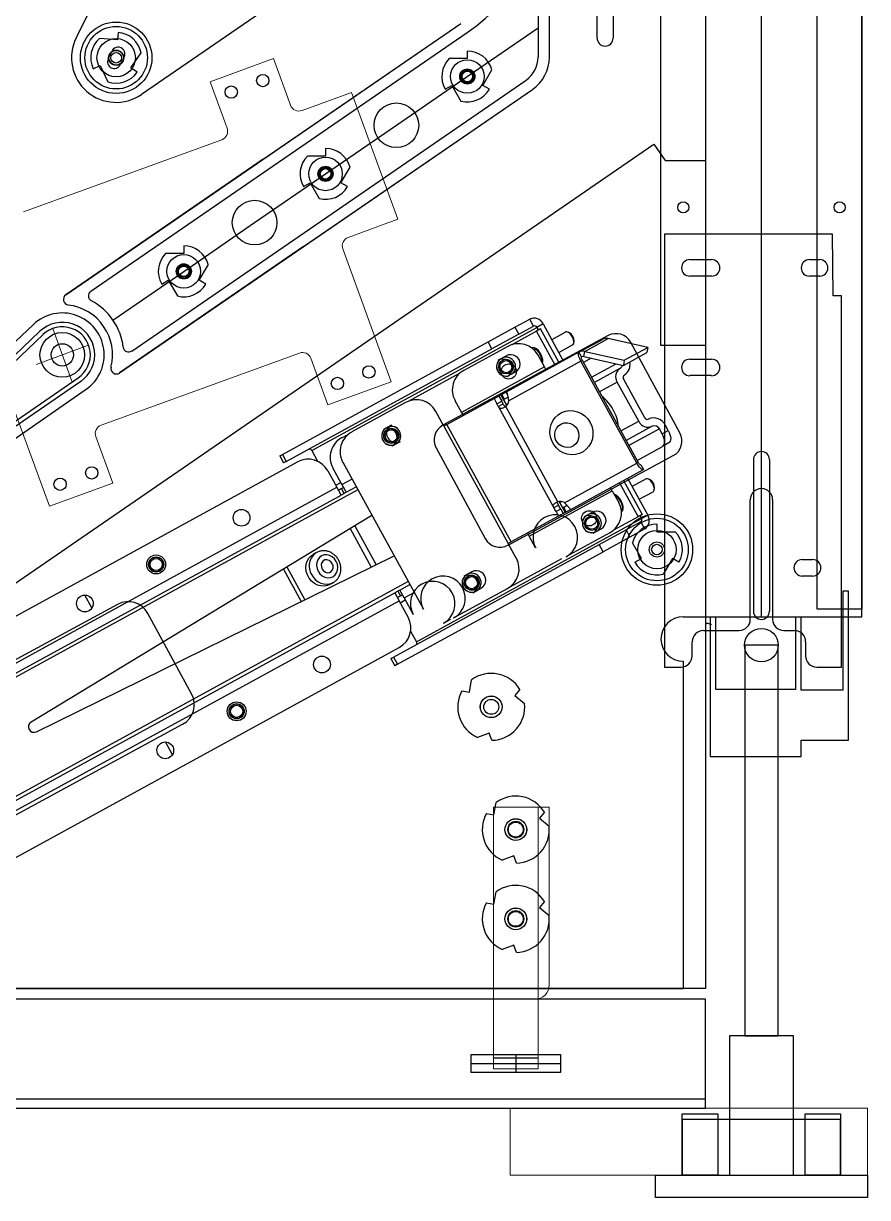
# Model space of a CAD drawing. Extents: x 0 to 23.1, y -2.3 to 46.
# Drawn here: x 13.61 to 23.06, y -2.34 to 10.81 of the extents above; entities that cross this region are included whole.
import ezdxf

# ---------------------------------------------------------------- set-up
doc = ezdxf.new("R2010")
doc.units = 0
doc.header["$LTSCALE"] = 5.77014
doc.header["$MEASUREMENT"] = 0
for name, color, linetype in [('1_250BIT_500DEP', 5, 'Continuous'), ('3_250BIT_500TAB', 5, 'Continuous'), ('6_125BIT_500DEP', 5, 'Continuous'), ('7A_1000BALL_150DEP', 5, 'Continuous'), ('8_250BIT_500OUTLINE', 5, 'Continuous'), ('Z0_BOT_COMP', 5, 'Continuous'), ('Z0_PLASTICS', 5, 'Continuous'), ('Z0_RUBBER', 5, 'Continuous'), ('Z0_TOP_COMP', 5, 'Continuous')]:
    doc.layers.add(name, color=color, linetype=linetype)

msp = doc.modelspace()

# ---------------------------------------------------------------- linework, layer by layer
at = {"layer": '1_250BIT_500DEP', "color": 5, "linetype": 'Continuous', "lineweight": 25}
for centre in [(17.788, 9.67), (16.201, 8.579), (14.048, 7.098)]:
    msp.add_circle(centre, 0.25, dxfattribs=at)
at = {"layer": '3_250BIT_500TAB', "color": 5, "linetype": 'Continuous', "lineweight": 25}
for p, q in [((20.159, 7.313), (18.308, 6.309)), ((20.963, 6.223), (20.413, 7.238)), ((18.233, 6.055), (18.783, 5.04)), ((19.038, 4.965), (20.888, 5.969)), ((14.667, 4.302), (12.382, 3.063)), ((15.496, 3.299), (15.006, 4.202)), ((13.111, 1.72), (15.395, 2.96))]:
    msp.add_line(p, q, dxfattribs=at)
for centre, radius, start, end in [((20.248, 7.148), 0.188, 28.4849, 118.4849), ((18.398, 6.144), 0.188, 118.4849, -151.5151), ((20.798, 6.134), 0.188, -61.5151, 28.4849), ((18.948, 5.13), 0.188, -151.5151, -61.5151), ((14.786, 4.083), 0.25, 28.4849, 118.4849), ((15.276, 3.18), 0.25, -61.5151, 28.4849)]:
    msp.add_arc(centre, radius, start, end, dxfattribs=at)
at = {"layer": '6_125BIT_500DEP', "color": 5, "linetype": 'Continuous', "lineweight": 25}
for p, q in [((20.035, 10.647), (20.035, 12.347)), ((20.215, 12.347), (20.215, 10.647)), ((21.785, 5.925), (21.785, 4.225)), ((21.965, 5.925), (21.965, 4.225))]:
    msp.add_line(p, q, dxfattribs=at)
for centre, radius in [((14.651, 10.426), 0.0825), ((18.582, 10.216), 0.0825), ((16.995, 9.125), 0.0825), ((21, 8.75), 0.0625), ((22.75, 8.75), 0.0625), ((15.408, 8.033), 0.0825), ((19.046, 6.911), 0.085), ((17.731, 6.191), 0.085), ((19.947, 5.267), 0.085), ((15.099, 4.75), 0.085), ((18.631, 4.546), 0.085), ((16, 3.105), 0.085), ((18.85, 3.155), 0.122), ((19.125, 1.78), 0.122), ((19.125, 0.78), 0.122)]:
    msp.add_circle(centre, radius, dxfattribs=at)
for centre, start, end in [((20.125, 10.647), 180, 0), ((21.875, 5.925), 0, 180), ((21.875, 4.225), 180, 0)]:
    msp.add_arc(centre, 0.09, start, end, dxfattribs=at)
at = {"layer": '7A_1000BALL_150DEP', "color": 5, "linetype": 'Continuous', "lineweight": 25}
msp.add_line((21.875, 4.165), (21.875, 14.165), dxfattribs=at)
at = {"layer": '8_250BIT_500OUTLINE', "color": 5, "linetype": 'Continuous', "lineweight": 25}
for p, q in [((23, 4.165), (23, 46)), ((21, 4.165), (23, 4.165)), ((21, 3.665), (21, 0)), ((1.5, 0), (21, 0))]:
    msp.add_line(p, q, dxfattribs=at)
msp.add_arc((21, 3.915), 0.25, 90, -90, dxfattribs=at)
at = {"layer": 'Z0_BOT_COMP', "color": 4, "linetype": 'Continuous', "lineweight": 25}
for p, q in [((14.673, 10.71), (14.667, 10.625)), ((14.667, 10.625), (14.464, 10.641)), ((14.816, 10.313), (14.931, 10.48)), ((18.582, 10.416), (18.379, 10.416)), ((18.582, 10.501), (18.582, 10.416)), ((14.394, 10.303), (14.471, 10.339)), ((14.471, 10.339), (14.559, 10.156)), ((14.887, 10.265), (14.816, 10.313)), ((18.755, 10.116), (18.856, 10.291)), ((18.335, 10.073), (18.409, 10.116)), ((18.409, 10.116), (18.51, 9.94)), ((18.829, 10.073), (18.755, 10.116)), ((16.995, 9.41), (16.995, 9.325)), ((16.995, 9.325), (16.792, 9.325)), ((17.168, 9.025), (17.27, 9.2)), ((16.748, 8.982), (16.822, 9.025)), ((16.822, 9.025), (16.923, 8.849)), ((17.242, 8.982), (17.168, 9.025)), ((20.79, 8.45), (20.79, 3.6)), ((22.67, 8.45), (20.79, 8.45)), ((22.677, 7.76), (22.67, 8.45)), ((15.408, 8.318), (15.408, 8.233)), ((15.408, 8.233), (15.205, 8.233)), ((21.073, 8.165), (21.317, 8.165)), ((22.413, 8.165), (22.527, 8.165)), ((15.581, 7.933), (15.683, 8.109)), ((20.98, 8.072), (20.98, 8.072)), ((21.41, 8.072), (21.41, 8.072)), ((22.32, 8.072), (22.32, 8.072)), ((22.62, 8.072), (22.62, 8.072)), ((15.161, 7.891), (15.235, 7.933)), ((15.235, 7.933), (15.336, 7.758)), ((15.655, 7.891), (15.581, 7.933)), ((21.317, 7.98), (21.073, 7.98)), ((22.527, 7.98), (22.413, 7.98)), ((22.77, 7.76), (22.677, 7.76)), ((22.77, 3.6), (22.77, 7.76)), ((19.114, 7.408), (19.282, 7.499)), ((19.325, 7.42), (19.282, 7.499)), ((16.84, 6.025), (19.362, 7.406)), ((18.815, 7.244), (19.114, 7.408)), ((19.114, 7.408), (19.158, 7.329)), ((19.158, 7.329), (19.325, 7.42)), ((19.402, 7.388), (19.356, 7.363)), ((19.43, 7.444), (19.362, 7.406)), ((19.362, 7.406), (19.379, 7.376)), ((19.611, 7.007), (19.402, 7.388)), ((19.43, 7.444), (19.656, 7.032)), ((16.513, 5.983), (18.815, 7.244)), ((18.858, 7.165), (18.815, 7.244)), ((19.158, 7.329), (18.858, 7.165)), ((19.356, 7.363), (19.081, 7.212)), ((19.565, 6.982), (19.356, 7.363)), ((19.682, 7.353), (19.527, 7.268)), ((19.683, 7.354), (19.682, 7.353)), ((19.698, 7.356), (19.683, 7.354)), ((19.714, 7.349), (19.698, 7.356)), ((19.727, 7.343), (19.71, 7.351)), ((19.732, 7.336), (19.714, 7.349)), ((19.748, 7.316), (19.732, 7.336)), ((19.762, 7.293), (19.748, 7.316)), ((19.771, 7.268), (19.762, 7.293)), ((19.775, 7.245), (19.771, 7.268)), ((19.773, 7.226), (19.775, 7.245)), ((19.775, 7.234), (19.777, 7.252)), ((19.832, 7.128), (20.094, 7.271)), ((19.897, 7.137), (20.159, 7.28)), ((20.602, 7.182), (20.159, 7.28)), ((16.556, 5.904), (18.858, 7.165)), ((19.035, 7.193), (18.544, 6.924)), ((19.832, 7.128), (19.017, 6.681)), ((19.317, 7.181), (19.302, 7.176)), ((19.316, 7.181), (19.302, 7.176)), ((19.317, 7.181), (19.304, 7.177)), ((19.335, 7.177), (19.316, 7.181)), ((19.335, 7.178), (19.317, 7.181)), ((19.335, 7.177), (19.317, 7.181)), ((19.355, 7.167), (19.335, 7.178)), ((19.355, 7.166), (19.335, 7.177)), ((19.355, 7.166), (19.335, 7.177)), ((19.375, 7.149), (19.355, 7.167)), ((19.375, 7.149), (19.355, 7.166)), ((19.375, 7.148), (19.355, 7.166)), ((19.394, 7.125), (19.375, 7.149)), ((19.394, 7.125), (19.375, 7.149)), ((19.393, 7.125), (19.375, 7.148)), ((19.409, 7.098), (19.393, 7.125)), ((19.409, 7.098), (19.394, 7.125)), ((19.409, 7.098), (19.394, 7.125)), ((19.605, 7.124), (19.761, 7.209)), ((19.761, 7.209), (19.766, 7.213)), ((19.766, 7.213), (19.773, 7.226)), ((19.826, 7.116), (19.828, 7.124)), ((19.826, 7.106), (19.826, 7.116)), ((19.828, 7.092), (19.826, 7.106)), ((19.828, 7.124), (19.832, 7.128)), ((19.861, 7.075), (19.832, 7.128)), ((19.887, 7.079), (19.897, 7.137)), ((19.897, 7.137), (20.34, 7.038)), ((20.33, 6.98), (20.591, 7.123)), ((20.34, 7.038), (20.602, 7.182)), ((20.602, 7.182), (20.591, 7.123)), ((18.929, 7.038), (19.019, 7.087)), ((19.855, 7.026), (19.046, 6.583)), ((19.446, 6.962), (19.374, 7.094)), ((19.421, 7.07), (19.409, 7.098)), ((19.42, 7.07), (19.409, 7.098)), ((19.42, 7.07), (19.409, 7.098)), ((19.427, 7.043), (19.42, 7.07)), ((19.426, 7.042), (19.42, 7.07)), ((19.427, 7.042), (19.421, 7.07)), ((19.423, 7.003), (19.427, 7.018)), ((19.424, 7.003), (19.427, 7.018)), ((19.424, 7.003), (19.427, 7.018)), ((19.427, 7.018), (19.426, 7.042)), ((19.427, 7.018), (19.427, 7.043)), ((19.427, 7.018), (19.427, 7.042)), ((19.832, 7.077), (19.828, 7.092)), ((19.838, 7.061), (19.832, 7.077)), ((19.846, 7.044), (19.838, 7.061)), ((19.855, 7.026), (19.846, 7.044)), ((19.87, 7.035), (19.855, 7.026)), ((20.479, 5.886), (19.855, 7.026)), ((19.859, 7.071), (19.86, 7.074)), ((19.859, 7.066), (19.859, 7.071)), ((19.86, 7.061), (19.859, 7.066)), ((19.86, 7.074), (19.861, 7.075)), ((19.861, 7.055), (19.86, 7.061)), ((19.864, 7.049), (19.861, 7.055)), ((19.867, 7.042), (19.864, 7.049)), ((19.87, 7.035), (19.867, 7.042)), ((20.495, 5.895), (19.87, 7.035)), ((19.969, 7.06), (19.882, 7.013)), ((19.887, 7.079), (20.33, 6.98)), ((19.972, 6.848), (20.247, 6.999)), ((20.34, 7.038), (20.33, 6.98)), ((21.073, 7.05), (21.317, 7.05)), ((17.923, 6.579), (18.502, 6.896)), ((19.446, 6.962), (18.516, 6.453)), ((19.119, 6.903), (19.029, 6.854)), ((19.465, 6.927), (19.446, 6.962)), ((20.004, 6.79), (20.295, 6.95)), ((20.295, 6.95), (20.295, 6.95)), ((20.338, 6.871), (20.338, 6.871)), ((20.98, 6.957), (20.98, 6.957)), ((21.317, 6.865), (21.073, 6.865)), ((21.41, 6.957), (21.41, 6.957)), ((20.261, 6.793), (20.062, 6.684)), ((20.501, 6.354), (20.261, 6.793)), ((20.57, 6.392), (20.329, 6.83)), ((18.352, 6.317), (18.883, 6.608)), ((18.444, 6.585), (18.516, 6.453)), ((18.883, 6.608), (18.935, 6.637)), ((18.883, 6.608), (18.914, 6.55)), ((18.914, 6.55), (18.967, 6.578)), ((18.958, 6.649), (18.935, 6.637)), ((18.935, 6.637), (18.967, 6.578)), ((18.958, 6.649), (18.959, 6.65)), ((18.958, 6.649), (19.024, 6.529)), ((18.962, 6.652), (18.959, 6.65)), ((19.024, 6.529), (18.959, 6.65)), ((18.968, 6.655), (18.962, 6.652)), ((18.991, 6.599), (18.962, 6.652)), ((19.017, 6.681), (18.968, 6.655)), ((18.997, 6.602), (18.968, 6.655)), ((18.991, 6.599), (18.987, 6.597)), ((18.997, 6.602), (18.991, 6.599)), ((19.038, 6.625), (18.997, 6.602)), ((19.029, 6.658), (19.017, 6.681)), ((17.891, 6.564), (17.288, 6.234)), ((18.321, 6.3), (18.231, 6.465)), ((18.516, 6.453), (18.536, 6.418)), ((18.929, 6.521), (18.982, 6.55)), ((18.929, 6.522), (19.551, 5.386)), ((19.595, 5.452), (19.012, 6.518)), ((19.019, 6.54), (19.038, 6.551)), ((19.599, 6.427), (19.638, 6.451)), ((19.638, 6.451), (19.681, 6.467)), ((19.681, 6.467), (19.726, 6.474)), ((19.726, 6.474), (19.772, 6.472)), ((19.772, 6.472), (19.817, 6.461)), ((19.817, 6.461), (19.859, 6.442)), ((20.167, 6.492), (20.183, 6.465)), ((20.183, 6.465), (20.198, 6.437)), ((18.352, 6.317), (18.321, 6.3)), ((19.072, 5.002), (18.352, 6.317)), ((19.509, 6.272), (19.52, 6.317)), ((19.52, 6.317), (19.539, 6.359)), ((19.539, 6.359), (19.566, 6.396)), ((19.566, 6.396), (19.599, 6.427)), ((19.608, 6.307), (19.636, 6.325)), ((19.636, 6.325), (19.668, 6.336)), ((19.668, 6.336), (19.702, 6.337)), ((19.702, 6.337), (19.736, 6.33)), ((19.736, 6.33), (19.767, 6.314)), ((19.767, 6.314), (19.794, 6.292)), ((19.859, 6.442), (19.898, 6.415)), ((19.898, 6.415), (19.931, 6.381)), ((19.931, 6.381), (19.958, 6.342)), ((19.958, 6.342), (19.976, 6.298)), ((20.302, 6.245), (20.501, 6.354)), ((20.608, 6.377), (20.609, 6.377)), ((17.177, 6.17), (17.259, 6.215)), ((17.733, 6.312), (17.643, 6.263)), ((18.321, 6.3), (19.041, 4.985)), ((19.506, 6.225), (19.509, 6.272)), ((19.513, 6.178), (19.506, 6.225)), ((19.561, 6.219), (19.569, 6.252)), ((19.562, 6.184), (19.561, 6.219)), ((19.571, 6.15), (19.562, 6.184)), ((19.569, 6.252), (19.585, 6.282)), ((19.585, 6.282), (19.608, 6.307)), ((19.794, 6.292), (19.814, 6.263)), ((19.814, 6.263), (19.827, 6.23)), ((19.827, 6.23), (19.832, 6.196)), ((19.832, 6.196), (19.828, 6.161)), ((19.976, 6.298), (19.987, 6.252)), ((19.989, 6.205), (19.982, 6.158)), ((19.987, 6.252), (19.989, 6.205)), ((20.652, 6.298), (20.361, 6.139)), ((20.734, 6.268), (20.392, 6.081)), ((20.652, 6.298), (20.652, 6.298)), ((20.764, 6.213), (20.734, 6.268)), ((20.764, 6.213), (20.832, 6.25)), ((20.774, 6.191), (20.764, 6.213)), ((20.783, 6.169), (20.774, 6.191)), ((20.832, 6.25), (20.802, 6.305)), ((20.832, 6.25), (20.843, 6.228)), ((20.843, 6.228), (20.851, 6.206)), ((20.851, 6.206), (20.856, 6.184)), ((20.856, 6.184), (20.859, 6.164)), ((17.744, 6.078), (17.834, 6.128)), ((19.528, 6.133), (19.513, 6.178)), ((19.55, 6.092), (19.528, 6.133)), ((19.58, 6.055), (19.55, 6.092)), ((19.588, 6.119), (19.571, 6.15)), ((19.616, 6.024), (19.58, 6.055)), ((19.611, 6.093), (19.588, 6.119)), ((19.64, 6.074), (19.611, 6.093)), ((19.673, 6.062), (19.64, 6.074)), ((19.707, 6.059), (19.673, 6.062)), ((19.74, 6.065), (19.707, 6.059)), ((19.771, 6.079), (19.74, 6.065)), ((19.797, 6.101), (19.771, 6.079)), ((19.816, 6.129), (19.797, 6.101)), ((19.828, 6.161), (19.816, 6.129)), ((19.944, 6.075), (19.914, 6.041)), ((19.967, 6.115), (19.944, 6.075)), ((19.982, 6.158), (19.967, 6.115)), ((20.483, 5.916), (20.769, 6.073)), ((20.837, 6.111), (20.769, 6.073)), ((20.769, 6.073), (20.779, 6.081)), ((20.779, 6.081), (20.785, 6.093)), ((20.788, 6.147), (20.783, 6.169)), ((20.785, 6.093), (20.789, 6.108)), ((20.79, 6.127), (20.788, 6.147)), ((20.789, 6.108), (20.79, 6.127)), ((20.847, 6.119), (20.837, 6.111)), ((20.854, 6.131), (20.847, 6.119)), ((20.858, 6.146), (20.854, 6.131)), ((20.859, 6.164), (20.858, 6.146)), ((16.483, 5.967), (16.513, 5.983)), ((16.483, 5.967), (16.526, 5.888)), ((16.513, 5.983), (16.556, 5.904)), ((16.84, 6.025), (16.905, 5.907)), ((19.657, 6.001), (19.616, 6.024)), ((19.701, 5.986), (19.657, 6.001)), ((19.747, 5.979), (19.701, 5.986)), ((19.793, 5.982), (19.747, 5.979)), ((19.837, 5.993), (19.793, 5.982)), ((19.878, 6.013), (19.837, 5.993)), ((19.914, 6.041), (19.878, 6.013)), ((12.186, 3.437), (16.682, 5.899)), ((16.556, 5.904), (16.526, 5.888)), ((17.021, 5.799), (17.122, 5.615)), ((17.179, 5.646), (17.078, 5.831)), ((17.189, 5.894), (18.09, 4.25)), ((19.669, 5.442), (20.479, 5.886)), ((19.732, 5.363), (20.553, 5.812)), ((20.495, 5.895), (20.479, 5.886)), ((20.489, 5.869), (20.479, 5.886)), ((20.5, 5.854), (20.489, 5.869)), ((20.499, 5.888), (20.495, 5.895)), ((20.503, 5.882), (20.499, 5.888)), ((20.51, 5.84), (20.5, 5.854)), ((20.507, 5.876), (20.503, 5.882)), ((20.511, 5.871), (20.507, 5.876)), ((20.521, 5.828), (20.51, 5.84)), ((20.515, 5.868), (20.511, 5.871)), ((20.519, 5.866), (20.515, 5.868)), ((20.522, 5.865), (20.519, 5.866)), ((20.531, 5.819), (20.521, 5.828)), ((20.524, 5.865), (20.522, 5.865)), ((20.524, 5.865), (20.553, 5.812)), ((20.539, 5.814), (20.531, 5.819)), ((20.547, 5.811), (20.539, 5.814)), ((20.553, 5.812), (20.547, 5.811)), ((17.11, 5.637), (17.167, 5.668)), ((17.179, 5.646), (17.291, 5.707)), ((20.286, 5.666), (20.495, 5.285)), ((20.331, 5.691), (20.54, 5.31)), ((20.377, 5.716), (20.602, 5.304)), ((20.583, 5.709), (20.427, 5.623)), ((20.584, 5.709), (20.583, 5.709)), ((20.598, 5.711), (20.584, 5.709)), ((20.615, 5.705), (20.598, 5.711)), ((20.628, 5.699), (20.611, 5.707)), ((20.632, 5.691), (20.615, 5.705)), ((20.649, 5.672), (20.632, 5.691)), ((20.663, 5.648), (20.649, 5.672)), ((12.188, 2.913), (17.122, 5.615)), ((12.236, 2.826), (17.17, 5.527)), ((17.358, 5.586), (12.251, 2.789)), ((17.17, 5.527), (17.122, 5.615)), ((17.175, 5.599), (17.141, 5.58)), ((17.204, 5.546), (17.17, 5.527)), ((17.175, 5.599), (17.198, 5.611)), ((17.204, 5.546), (17.175, 5.599)), ((17.179, 5.646), (17.227, 5.559)), ((17.227, 5.559), (17.204, 5.546)), ((17.227, 5.559), (17.339, 5.62)), ((19.275, 5.067), (20.205, 5.576)), ((20.205, 5.576), (20.186, 5.611)), ((20.205, 5.576), (20.277, 5.445)), ((20.235, 5.533), (20.227, 5.535)), ((20.235, 5.533), (20.228, 5.535)), ((20.235, 5.533), (20.228, 5.535)), ((20.255, 5.522), (20.235, 5.533)), ((20.255, 5.522), (20.235, 5.533)), ((20.255, 5.522), (20.235, 5.533)), ((20.506, 5.48), (20.662, 5.565)), ((20.662, 5.565), (20.666, 5.568)), ((20.672, 5.624), (20.663, 5.648)), ((20.666, 5.568), (20.674, 5.582)), ((20.676, 5.601), (20.672, 5.624)), ((20.674, 5.582), (20.676, 5.601)), ((20.675, 5.589), (20.678, 5.608)), ((21.875, 5.6), (21.875, 5.6)), ((19.603, 5.415), (19.551, 5.386)), ((19.612, 5.456), (19.679, 5.334)), ((19.679, 5.334), (19.612, 5.456)), ((19.619, 5.444), (19.64, 5.455)), ((19.654, 5.389), (19.661, 5.393)), ((19.661, 5.393), (19.699, 5.413)), ((19.69, 5.34), (19.661, 5.393)), ((20.276, 5.504), (20.255, 5.522)), ((20.276, 5.504), (20.255, 5.522)), ((20.275, 5.504), (20.255, 5.522)), ((20.294, 5.481), (20.275, 5.504)), ((20.294, 5.481), (20.276, 5.504)), ((20.294, 5.481), (20.276, 5.504)), ((20.31, 5.454), (20.294, 5.481)), ((20.31, 5.454), (20.294, 5.481)), ((20.31, 5.454), (20.294, 5.481)), ((20.297, 5.459), (20.309, 5.433)), ((20.309, 5.433), (20.316, 5.407)), ((20.321, 5.425), (20.31, 5.454)), ((20.321, 5.425), (20.31, 5.454)), ((20.321, 5.425), (20.31, 5.454)), ((20.316, 5.407), (20.317, 5.384)), ((20.327, 5.398), (20.321, 5.425)), ((20.327, 5.398), (20.321, 5.425)), ((20.327, 5.398), (20.321, 5.425)), ((20.328, 5.374), (20.327, 5.398)), ((20.328, 5.374), (20.327, 5.398)), ((20.327, 5.374), (20.327, 5.398)), ((21.75, 4.135), (21.75, 5.475)), ((22, 5.475), (22, 4.135)), ((17.515, 5.299), (13.699, 2.985)), ((18.012, 3.885), (20.534, 5.266)), ((19.603, 5.292), (19.072, 5.002)), ((19.628, 5.371), (19.576, 5.342)), ((19.576, 5.342), (19.603, 5.292)), ((19.656, 5.321), (19.603, 5.292)), ((19.628, 5.371), (19.656, 5.321)), ((19.654, 5.389), (19.65, 5.387)), ((19.683, 5.336), (19.654, 5.389)), ((19.656, 5.321), (19.679, 5.334)), ((19.683, 5.336), (19.679, 5.334)), ((19.679, 5.334), (19.679, 5.334)), ((19.683, 5.336), (19.69, 5.34)), ((19.69, 5.34), (19.732, 5.363)), ((19.979, 5.333), (19.889, 5.284)), ((20.495, 5.285), (20.219, 5.134)), ((20.312, 5.366), (20.305, 5.358)), ((20.307, 5.339), (20.312, 5.342)), ((20.307, 5.34), (20.312, 5.342)), ((20.309, 5.341), (20.312, 5.342)), ((20.317, 5.384), (20.312, 5.366)), ((20.312, 5.342), (20.322, 5.355)), ((20.312, 5.342), (20.322, 5.354)), ((20.312, 5.342), (20.322, 5.354)), ((20.322, 5.354), (20.328, 5.374)), ((20.322, 5.355), (20.328, 5.374)), ((20.322, 5.354), (20.327, 5.374)), ((20.54, 5.31), (20.495, 5.285)), ((20.517, 5.297), (20.534, 5.266)), ((20.534, 5.266), (20.602, 5.304)), ((17.271, 5.151), (17.507, 4.719)), ((17.324, 5.183), (17.563, 4.747)), ((19.99, 5.1), (20.08, 5.149)), ((20.059, 4.972), (20.359, 5.136)), ((20.526, 5.227), (20.359, 5.136)), ((20.359, 5.136), (20.402, 5.057)), ((20.569, 5.149), (20.402, 5.057)), ((20.569, 5.149), (20.526, 5.227)), ((20.705, 5.202), (20.705, 5.117)), ((19.041, 4.985), (19.072, 5.002)), ((19.256, 5.102), (19.275, 5.067)), ((19.347, 4.936), (19.275, 5.067)), ((20.178, 5.105), (19.687, 4.836)), ((20.402, 5.057), (20.102, 4.893)), ((20.705, 5.117), (20.908, 5.117)), ((16.895, 4.884), (16.856, 4.863)), ((17.757, 3.711), (20.059, 4.972)), ((17.8, 3.632), (20.102, 4.893)), ((19.131, 4.82), (19.041, 4.985)), ((20.102, 4.893), (20.059, 4.972)), ((20.532, 4.817), (20.43, 4.993)), ((13.759, 2.876), (17.764, 4.845)), ((16.775, 4.712), (16.779, 4.752)), ((16.779, 4.752), (16.79, 4.788)), ((16.79, 4.788), (16.808, 4.821)), ((16.808, 4.821), (16.833, 4.847)), ((16.833, 4.847), (16.856, 4.862)), ((16.898, 4.773), (16.895, 4.74)), ((16.895, 4.74), (16.9, 4.706)), ((16.909, 4.803), (16.898, 4.773)), ((16.927, 4.828), (16.909, 4.803)), ((16.95, 4.846), (16.927, 4.828)), ((16.954, 4.771), (16.947, 4.748)), ((16.947, 4.748), (16.948, 4.723)), ((16.979, 4.856), (16.95, 4.846)), ((16.969, 4.789), (16.954, 4.771)), ((16.988, 4.8), (16.969, 4.789)), ((17.009, 4.858), (16.979, 4.856)), ((17.011, 4.802), (16.988, 4.8)), ((17.04, 4.851), (17.009, 4.858)), ((17.035, 4.796), (17.011, 4.802)), ((17.055, 4.781), (17.035, 4.796)), ((17.069, 4.835), (17.04, 4.851)), ((17.071, 4.761), (17.055, 4.781)), ((17.095, 4.813), (17.069, 4.835)), ((17.08, 4.736), (17.071, 4.761)), ((17.081, 4.711), (17.08, 4.736)), ((17.115, 4.785), (17.095, 4.813)), ((17.128, 4.753), (17.115, 4.785)), ((17.133, 4.719), (17.128, 4.753)), ((19.062, 4.5), (19.641, 4.817)), ((20.458, 4.775), (20.532, 4.817)), ((20.878, 4.817), (20.776, 4.642)), ((20.952, 4.775), (20.878, 4.817)), ((22.332, 4.805), (22.448, 4.805)), ((16.524, 4.698), (16.724, 4.334)), ((16.563, 4.722), (16.765, 4.354)), ((16.78, 4.672), (16.775, 4.712)), ((16.793, 4.632), (16.78, 4.672)), ((16.813, 4.596), (16.793, 4.632)), ((16.9, 4.706), (16.913, 4.675)), ((16.913, 4.675), (16.933, 4.646)), ((16.933, 4.646), (16.959, 4.624)), ((16.948, 4.723), (16.957, 4.698)), ((16.957, 4.698), (16.973, 4.678)), ((16.959, 4.624), (16.988, 4.608)), ((16.973, 4.678), (16.994, 4.663)), ((16.988, 4.608), (17.019, 4.601)), ((16.994, 4.663), (17.017, 4.657)), ((17.017, 4.657), (17.04, 4.659)), ((17.019, 4.601), (17.049, 4.603)), ((17.04, 4.659), (17.059, 4.67)), ((17.049, 4.603), (17.078, 4.613)), ((17.059, 4.67), (17.074, 4.688)), ((17.074, 4.688), (17.081, 4.711)), ((17.078, 4.613), (17.102, 4.632)), ((17.102, 4.632), (17.119, 4.657)), ((17.119, 4.657), (17.13, 4.686)), ((17.13, 4.686), (17.133, 4.719)), ((18.633, 4.667), (18.544, 4.618)), ((22.24, 4.713), (22.24, 4.713)), ((22.448, 4.62), (22.332, 4.62)), ((22.54, 4.713), (22.54, 4.713)), ((17.921, 4.558), (12.814, 1.762)), ((16.839, 4.564), (16.813, 4.596)), ((16.871, 4.538), (16.839, 4.564)), ((16.906, 4.519), (16.871, 4.538)), ((16.943, 4.509), (16.906, 4.519)), ((16.98, 4.507), (16.943, 4.509)), ((17.016, 4.514), (16.98, 4.507)), ((17.041, 4.525), (17.016, 4.514)), ((17.041, 4.525), (17.08, 4.546)), ((17.827, 4.462), (17.94, 4.524)), ((18.429, 4.151), (19.032, 4.481)), ((18.644, 4.434), (18.734, 4.483)), ((12.837, 1.729), (17.77, 4.431)), ((12.884, 1.642), (17.818, 4.344)), ((14.38, 4.263), (14.301, 4.406)), ((17.804, 4.45), (17.77, 4.431)), ((17.77, 4.431), (17.818, 4.344)), ((17.833, 4.397), (17.799, 4.378)), ((17.827, 4.462), (17.804, 4.45)), ((17.804, 4.45), (17.833, 4.397)), ((17.919, 4.159), (17.818, 4.344)), ((17.875, 4.375), (17.827, 4.462)), ((17.83, 4.321), (17.887, 4.353)), ((17.833, 4.397), (17.856, 4.41)), ((17.875, 4.375), (17.987, 4.437)), ((17.875, 4.375), (17.976, 4.19)), ((22.85, 4.45), (22.787, 4.45)), ((22.787, 4.45), (22.787, 3.342)), ((22.85, 2.783), (22.85, 4.45)), ((18.315, 4.091), (18.397, 4.136)), ((21.261, 4.088), (21.257, 4.085)), ((21.269, 4.089), (21.261, 4.088)), ((21.279, 4.088), (21.269, 4.089)), ((21.291, 4.084), (21.279, 4.088)), ((21.304, 4.077), (21.291, 4.084)), ((21.363, 4.16), (21.3, 4.16)), ((21.3, 4.16), (21.3, 2.6)), ((21.314, 4.078), (21.306, 4.076)), ((21.315, 4.071), (21.314, 4.078)), ((21.363, 3.35), (21.363, 4.16)), ((22.32, 4.16), (22.257, 4.16)), ((22.257, 4.16), (22.257, 3.35)), ((22.32, 3.342), (22.32, 4.16)), ((17.947, 4.004), (18.012, 3.885)), ((21.225, 4.01), (21.625, 4.01)), ((22.125, 4.01), (22.245, 4.01)), ((13.325, 1.358), (17.82, 3.82)), ((21.1, 3.725), (21.1, 3.885)), ((22.37, 3.885), (22.37, 3.725)), ((17.727, 3.695), (17.757, 3.711)), ((17.727, 3.695), (17.77, 3.616)), ((17.757, 3.711), (17.8, 3.632)), ((17.8, 3.632), (17.77, 3.616)), ((20.79, 3.6), (20.975, 3.6)), ((22.495, 3.6), (22.77, 3.6)), ((18.605, 3.321), (18.629, 3.458)), ((18.522, 3.336), (18.605, 3.321)), ((19.171, 3.349), (19.116, 3.284)), ((22.257, 3.35), (21.363, 3.35)), ((22.787, 3.342), (22.32, 3.342)), ((19.116, 3.284), (19.223, 3.194)), ((15.281, 2.618), (15.202, 2.762)), ((18.828, 2.86), (18.698, 2.812)), ((18.857, 2.78), (18.828, 2.86)), ((22.32, 2.6), (22.32, 2.783)), ((22.32, 2.783), (22.85, 2.783)), ((21.3, 2.6), (22.32, 2.6)), ((18.88, 1.946), (18.904, 2.083)), ((19.446, 1.974), (19.391, 1.909)), ((18.797, 1.961), (18.88, 1.946)), ((19.391, 1.909), (19.498, 1.819)), ((19.103, 1.485), (18.973, 1.437)), ((19.132, 1.405), (19.103, 1.485)), ((18.88, 0.946), (18.904, 1.083)), ((18.797, 0.961), (18.88, 0.946)), ((19.446, 0.974), (19.391, 0.909)), ((19.391, 0.909), (19.498, 0.819)), ((19.103, 0.485), (18.973, 0.437)), ((19.132, 0.405), (19.103, 0.485))]:
    msp.add_line(p, q, dxfattribs=at)
at = {"layer": 'Z0_BOT_COMP', "color": 4, "linetype": 'Continuous', "lineweight": 5}
for p, q in [((15.703, 10.158), (16.413, 10.416)), ((16.603, 9.894), (16.413, 10.416)), ((15.703, 10.158), (15.893, 9.636)), ((16.732, 9.835), (17.287, 10.036)), ((17.287, 10.036), (17.804, 8.616)), ((13.614, 8.7), (15.833, 9.508)), ((17.804, 8.616), (17.249, 8.414)), ((17.731, 6.795), (17.189, 8.286)), ((14.155, 6.805), (13.941, 7.392)), ((13.754, 6.991), (14.342, 7.205)), ((14.483, 6.311), (16.703, 7.118)), ((16.831, 7.059), (17.021, 6.537)), ((13.357, 6.902), (13.903, 5.402)), ((17.731, 6.795), (17.021, 6.537)), ((14.613, 5.66), (14.423, 6.182)), ((13.903, 5.402), (14.613, 5.66))]:
    msp.add_line(p, q, dxfattribs=at)
at = {"layer": 'Z0_BOT_COMP', "color": 4, "linetype": 'Continuous', "lineweight": 25}
for centre, radius in [((14.651, 10.426), 0.085), ((14.651, 10.426), 0.059), ((18.582, 10.216), 0.085), ((18.582, 10.216), 0.059), ((16.293, 10.17), 0.069), ((15.94, 10.042), 0.069), ((16.995, 9.125), 0.085), ((16.995, 9.125), 0.059), ((15.408, 8.033), 0.085), ((15.408, 8.033), 0.059), ((14.048, 7.098), 0.25), ((17.481, 6.906), 0.069), ((19.016, 6.966), 0.082), ((19.016, 6.966), 0.068), ((17.128, 6.778), 0.069), ((17.731, 6.191), 0.082), ((17.731, 6.191), 0.068), ((14.377, 5.776), 0.069), ((14.024, 5.648), 0.069), ((16.055, 5.273), 0.0938), ((19.977, 5.212), 0.082), ((19.977, 5.212), 0.068), ((20.705, 4.917), 0.085), ((20.705, 4.917), 0.059), ((15.099, 4.75), 0.106), ((15.099, 4.75), 0.106), ((15.099, 4.75), 0.082), ((15.099, 4.75), 0.068), ((18.631, 4.546), 0.082), ((18.631, 4.546), 0.068), ((14.301, 4.313), 0.0938), ((16.955, 3.629), 0.0938), ((16, 3.105), 0.106), ((16, 3.105), 0.106), ((16, 3.105), 0.082), ((16, 3.105), 0.068), ((18.85, 3.155), 0.121), ((18.85, 3.155), 0.0835), ((15.201, 2.668), 0.0938), ((19.125, 1.78), 0.121), ((19.125, 1.78), 0.0835), ((19.125, 0.78), 0.121), ((19.125, 0.78), 0.0835)]:
    msp.add_circle(centre, radius, dxfattribs=at)
for centre, radius, start, end in [((14.651, 10.426), 0.285, 11.0248, 85.5928), ((14.651, 10.426), 0.285, 131.0248, -154.4072), ((18.582, 10.216), 0.285, 135.4321, -150), ((18.582, 10.216), 0.285, 15.4321, 90), ((14.651, 10.426), 0.285, -108.9752, -34.4072), ((18.582, 10.216), 0.285, -104.5679, -30), ((16.995, 9.125), 0.285, 15.4321, 90), ((16.995, 9.125), 0.285, 135.4321, -150), ((16.995, 9.125), 0.285, -104.5679, -30), ((15.408, 8.033), 0.285, 15.4321, 90), ((15.408, 8.033), 0.285, 135.4321, -150), ((21.073, 8.072), 0.0925, 90, 180), ((21.317, 8.072), 0.0925, 0, 90), ((22.413, 8.072), 0.0925, 90, 180), ((22.527, 8.072), 0.0925, 0, 90), ((21.073, 8.072), 0.0925, 180, -90), ((21.317, 8.072), 0.0925, -90, 0), ((22.413, 8.072), 0.0925, 180, -90), ((22.527, 8.072), 0.0925, -90, 0), ((15.408, 8.033), 0.285, -104.5679, -30), ((19.328, 7.396), 0.113, 24.8937, 114.3052), ((19.336, 7.394), 0.0282, 24.8957, 114.3038), ((19.679, 7.258), 0.0984, -3.0306, 60.4427), ((20.138, 7.189), 0.0932, 77.2054, 118.5345), ((19.155, 6.974), 0.25, 28.7062, 118.7059), ((19.311, 7.073), 0.0914, 19.3696, 86.1854), ((19.296, 7.038), 0.12, -8.8125, 32.7932), ((19.876, 7.046), 0.0932, 77.2042, 118.535), ((19.016, 6.966), 0.106, 126.5826, -69.1704), ((19.016, 6.966), 0.107, 128.334, -70.9219), ((18.979, 6.946), 0.105, -61.2939, 118.7061), ((19.016, 6.966), 0.106, -4.4525, 110.8306), ((19.016, 6.966), 0.106, -51.6666, 109.0788), ((19.069, 6.995), 0.105, -61.2939, 118.7061), ((19.879, 7.042), 0.0373, 77.2001, 118.5392), ((20.269, 6.996), 0.0532, -60.5107, -14.9906), ((20.267, 6.988), 0.137, -58.7761, 13.1076), ((21.073, 6.957), 0.0925, 90, 180), ((21.317, 6.957), 0.0925, 0, 90), ((18.664, 6.705), 0.25, 118.7058, -151.2937), ((19.016, 6.966), 0.106, -53.4185, -4.4504), ((20.357, 6.854), 0.114, 123.1078, -147.4827), ((20.354, 6.846), 0.0294, 123.1067, -147.4808), ((21.073, 6.957), 0.0925, 180, -90), ((21.317, 6.957), 0.0925, -90, 0), ((18.011, 6.345), 0.25, 28.7062, 118.7059), ((17.731, 5.913), 1.404, 27.0077, 28.309), ((18.962, 6.585), 0.084, -53.4288, -1.3397), ((19.759, 6.233), 0.52, 28.6773, 50.6052), ((17.678, 5.884), 1.404, 27.0077, 28.309), ((19.76, 6.233), 0.52, 6.807, 28.7349), ((20.605, 6.402), 0.114, -155.1052, -65.6957), ((20.596, 6.404), 0.0294, -155.1071, -65.6946), ((20.669, 6.244), 0.147, 24.894, 114.305), ((17.408, 6.014), 0.25, 118.7058, -151.2937), ((17.731, 6.191), 0.107, 128.334, -70.9219), ((17.731, 6.191), 0.106, 126.5815, 175.5496), ((17.731, 6.191), 0.106, 175.5484, -69.1703), ((17.693, 6.171), 0.105, -61.2939, 118.7061), ((17.783, 6.22), 0.105, 118.7061, -61.2939), ((17.731, 6.191), 0.106, -53.4181, 110.8302), ((17.731, 6.191), 0.106, -51.6666, 109.0788), ((20.677, 6.242), 0.0621, 24.8936, 114.3057), ((17.297, 5.951), 0.25, 118.7058, -151.2937), ((16.802, 5.679), 0.25, 28.7062, 118.7059), ((16.815, 6.014), 0.0282, 24.8921, 114.3052), ((20.579, 5.613), 0.0984, -3.0306, 60.4427), ((21.875, 5.475), 0.125, 90, 180), ((21.875, 5.475), 0.125, 0, 90), ((19.622, 5.372), 0.0846, 56.2615, 108.5075), ((18.379, 4.689), 1.423, 28.6308, 30.6549), ((20.058, 5.325), 0.25, -61.2938, 28.7059), ((20.188, 5.409), 0.12, 24.6189, 66.2247), ((19.567, 5.056), 0.25, -61.2939, -151.294), ((18.324, 4.659), 1.426, 28.6343, 30.6538), ((19.977, 5.212), 0.107, 128.334, -70.9219), ((19.977, 5.212), 0.106, 126.5815, 175.5496), ((19.94, 5.192), 0.105, -61.2939, 118.7061), ((19.977, 5.212), 0.106, -53.4181, 110.8302), ((19.977, 5.212), 0.106, -51.6666, 109.0788), ((20.03, 5.241), 0.105, -61.2939, 118.7061), ((20.51, 5.251), 0.0282, -56.8884, 32.5132), ((20.507, 5.243), 0.113, -56.8922, 32.5176), ((19.977, 5.212), 0.106, 175.5484, -69.1703), ((20.705, 4.917), 0.285, 90, 164.5679), ((20.705, 4.917), 0.285, -30, 44.5679), ((16.992, 4.733), 0.18, 122.5343, -147.0313), ((18.912, 4.7), 0.25, -61.2938, 28.7059), ((20.705, 4.917), 0.285, -150, -75.4321), ((22.332, 4.713), 0.0925, 90, 180), ((22.448, 4.713), 0.0925, 0, 90), ((17.005, 4.71), 0.18, -155.531, -65.5931), ((18.309, 4.37), 0.25, -61.2939, -151.294), ((18.631, 4.546), 0.107, 128.334, -70.9219), ((18.631, 4.546), 0.106, 126.5815, 175.5496), ((18.594, 4.526), 0.105, -61.2939, 118.7061), ((18.631, 4.546), 0.106, -53.4181, 110.8302), ((18.631, 4.546), 0.106, -51.6666, 109.0788), ((18.684, 4.575), 0.105, -61.2939, 118.7061), ((22.332, 4.713), 0.0925, 180, -90), ((22.448, 4.713), 0.0925, -90, 0), ((18.195, 4.311), 0.25, -61.2939, -151.294), ((18.631, 4.546), 0.106, 175.5484, -69.1703), ((17.7, 4.039), 0.25, -61.2938, 28.7059), ((21.625, 4.135), 0.125, -90, 0), ((22.125, 4.135), 0.125, 180, -90), ((21.225, 3.885), 0.125, 90, 180), ((22.245, 3.885), 0.125, 0, 90), ((17.989, 3.87), 0.0282, -56.8898, 32.5169), ((20.975, 3.725), 0.125, -90, 0), ((22.495, 3.725), 0.125, 180, -90), ((18.85, 3.155), 0.375, 31.1354, 126.023), ((18.85, 3.155), 0.375, 151.1354, -113.977), ((18.85, 3.155), 0.375, -88.8646, 6.023), ((13.731, 2.932), 0.0625, 121.4852, -64.073), ((19.125, 1.78), 0.375, 31.1354, 126.023), ((19.125, 1.78), 0.375, 151.1354, -113.977), ((19.125, 1.78), 0.375, -88.8646, 6.023), ((19.125, 0.78), 0.375, 31.1354, 126.023), ((19.125, 0.78), 0.375, 151.1354, -113.977), ((19.125, 0.78), 0.375, -88.8646, 6.023)]:
    msp.add_arc(centre, radius, start, end, dxfattribs=at)
at = {"layer": 'Z0_BOT_COMP', "color": 4, "linetype": 'Continuous', "lineweight": 5}
for points in [[(16.603, 9.894), (16.612, 9.869), (16.631, 9.849), (16.655, 9.838)], [(16.655, 9.838), (16.679, 9.827), (16.707, 9.825), (16.732, 9.835)], [(15.89, 9.559), (15.901, 9.583), (15.902, 9.611), (15.893, 9.636)], [(15.833, 9.508), (15.858, 9.517), (15.879, 9.535), (15.89, 9.559)], [(17.192, 8.362), (17.181, 8.338), (17.18, 8.311), (17.189, 8.286)], [(17.249, 8.414), (17.224, 8.405), (17.203, 8.387), (17.192, 8.362)], [(16.779, 7.115), (16.755, 7.126), (16.728, 7.128), (16.703, 7.118)], [(16.831, 7.059), (16.822, 7.084), (16.804, 7.104), (16.779, 7.115)], [(14.427, 6.259), (14.415, 6.235), (14.414, 6.207), (14.423, 6.182)], [(14.483, 6.311), (14.458, 6.301), (14.438, 6.283), (14.427, 6.259)]]:
    msp.add_open_spline(points, degree=3, dxfattribs=at)
at = {"layer": 'Z0_BOT_COMP', "color": 4, "linetype": 'Continuous', "lineweight": 25}
for points, knots in [([(19.017, 6.681), (19.018, 6.681), (19.019, 6.681), (19.023, 6.676), (19.027, 6.667), (19.03, 6.657), (19.033, 6.643), (19.036, 6.627), (19.04, 6.606), (19.044, 6.591), (19.046, 6.583)], [0, 0, 0, 0, 0.148994, 0.281429, 0.398041, 0.499918, 0.59916, 0.715052, 0.848475, 1, 1, 1, 1]), ([(19.012, 6.518), (19.006, 6.514), (18.995, 6.508), (18.977, 6.5), (18.959, 6.495), (18.941, 6.502), (18.933, 6.514), (18.929, 6.521)], [0, 0, 0, 0, 0.151889, 0.285791, 0.50097, 0.719492, 1, 1, 1, 1]), ([(19.011, 6.52), (19.011, 6.52), (19.008, 6.52), (19.004, 6.521), (18.999, 6.525), (18.991, 6.534), (18.986, 6.543), (18.982, 6.55)], [0, 0, 0, 0, 0.064265, 0.182494, 0.321973, 0.502958, 1, 1, 1, 1]), ([(19.551, 5.386), (19.548, 5.393), (19.542, 5.405), (19.547, 5.423), (19.561, 5.434), (19.578, 5.444), (19.589, 5.449), (19.595, 5.452)], [0, 0, 0, 0, 0.282736, 0.498991, 0.716433, 0.849778, 1, 1, 1, 1]), ([(19.603, 5.415), (19.6, 5.421), (19.595, 5.43), (19.593, 5.441), (19.593, 5.446), (19.594, 5.449), (19.595, 5.451), (19.595, 5.451)], [0, 0, 0, 0, 0.518904, 0.707406, 0.852179, 0.980964, 1, 1, 1, 1]), ([(19.669, 5.442), (19.675, 5.436), (19.685, 5.425), (19.7, 5.41), (19.712, 5.398), (19.721, 5.389), (19.728, 5.38), (19.732, 5.372), (19.734, 5.366), (19.733, 5.364), (19.732, 5.363)], [0, 0, 0, 0, 0.151212, 0.284538, 0.40055, 0.500131, 0.601478, 0.717891, 0.850483, 1, 1, 1, 1]), ([(17.079, 4.546), (17.089, 4.552), (17.109, 4.564), (17.132, 4.59), (17.151, 4.62), (17.163, 4.655), (17.168, 4.691), (17.166, 4.729), (17.157, 4.767), (17.141, 4.802), (17.118, 4.835), (17.09, 4.862), (17.058, 4.884), (17.023, 4.898), (16.986, 4.905), (16.949, 4.903), (16.918, 4.896), (16.902, 4.887), (16.896, 4.883)], [0, 0, 0, 0, 0.060458, 0.122957, 0.185468, 0.248373, 0.311897, 0.376093, 0.440885, 0.506152, 0.571783, 0.637665, 0.703659, 0.76955, 0.835043, 0.89984, 0.963781, 1, 1, 1, 1])]:
    msp.add_open_spline(points, degree=3, knots=knots, dxfattribs=at)
at = {"layer": 'Z0_PLASTICS', "color": 37, "linetype": 'Continuous', "lineweight": 25}
for p, q in [((15.903, 14.082), (14.203, 10.648)), ((19.5, 11.442), (19.5, 10.433)), ((16.635, 11.183), (14.935, 10.014)), ((16.298, 9.29), (18.508, 10.81)), ((14.562, 10.414), (14.606, 10.504)), ((14.741, 10.437), (14.697, 10.348)), ((16.75, 8.312), (19.311, 10.072)), ((16.298, 9.29), (14.087, 7.77)), ((16.75, 8.312), (14.689, 6.895))]:
    msp.add_line(p, q, dxfattribs=at)
for centre in [(18.582, 10.216), (16.995, 9.125), (15.408, 8.033)]:
    msp.add_circle(centre, 0.075, dxfattribs=at)
for centre, radius, start, end in [((14.651, 10.426), 0.5, 153.6633, -55.4915), ((14.674, 10.471), 0.075, -26.3367, 153.6633), ((14.629, 10.381), 0.075, 153.6633, -26.3367), ((19.063, 10.433), 0.438, -55.4915, 0), ((14.123, 7.719), 0.0625, 124.5085, -96.9011), ((14.048, 7.098), 0.562, -14.0819, 83.0989), ((14.654, 6.946), 0.0625, 165.9181, -55.4915)]:
    msp.add_arc(centre, radius, start, end, dxfattribs=at)
at = {"layer": 'Z0_RUBBER', "color": 2, "linetype": 'Continuous', "lineweight": 25}
for centre, radius in [((14.651, 10.426), 0.4), ((14.651, 10.426), 0.215), ((20.705, 4.917), 0.4), ((20.705, 4.917), 0.215)]:
    msp.add_circle(centre, radius, dxfattribs=at)
at = {"layer": 'Z0_TOP_COMP', "color": 4, "linetype": 'Continuous', "lineweight": 25}
for p, q in [((22.5, 4.25), (22.5, 46)), ((23, 46), (23, 4.25)), ((20.75, 7.201), (20.75, 15.321)), ((21.25, 15.321), (21.25, 7.201)), ((19.5, 12.458), (19.5, 10.433)), ((19.375, 11.442), (19.375, 10.433)), ((14.087, 7.77), (18.508, 10.81)), ((14.367, 7.811), (18.579, 10.707)), ((18.582, 10.216), (19.375, 10.761)), ((14.827, 7.141), (19.24, 10.175)), ((17.788, 9.67), (18.582, 10.216)), ((14.689, 6.895), (19.311, 10.072)), ((16.995, 9.125), (17.788, 9.67)), ((12.734, 4), (20.671, 9.457)), ((20.671, 9.457), (20.796, 9.275)), ((20.796, 9.275), (21.25, 9.275)), ((21.25, 9.275), (21.25, 0)), ((16.201, 8.579), (16.995, 9.125)), ((15.408, 8.033), (16.201, 8.579)), ((14.614, 7.488), (15.408, 8.033)), ((11.921, 5.726), (13.724, 7.439)), ((11.997, 5.646), (13.798, 7.362)), ((13.832, 7.326), (12.033, 5.608)), ((21.25, 7.201), (20.75, 7.201)), ((12.178, 5.43), (14.227, 6.84)), ((14.254, 6.8), (12.208, 5.387)), ((12.271, 5.296), (14.315, 6.713)), ((23, 4.25), (22.5, 4.25)), ((21.688, 3.846), (21.688, -0.529)), ((22.062, 3.846), (21.688, 3.846)), ((22.062, -0.529), (22.062, 3.846)), ((21.25, 0), (0, 0)), ((21.25, 0), (0, 0)), ((21.25, -0.121), (1.75, -0.121)), ((19.34, -0.12), (18.875, -0.12)), ((21.25, -1.34), (21.25, -0.121)), ((21.517, -0.529), (21.517, -2.091)), ((22.233, -0.529), (21.517, -0.529)), ((21.688, -0.529), (22.062, -0.529)), ((22.233, -2.091), (22.233, -0.529)), ((18.625, -0.94), (18.625, -0.74)), ((18.625, -0.74), (19.625, -0.74)), ((19.375, -0.78), (18.875, -0.78)), ((19.125, -0.74), (19.125, -0.94)), ((19.625, -0.74), (19.625, -0.94)), ((18.625, -0.84), (19.625, -0.84)), ((19.625, -0.94), (18.625, -0.94)), ((21.25, -1.24), (1.75, -1.24)), ((21.25, -1.34), (21.25, -1.24)), ((1.75, -1.34), (21.25, -1.34)), ((1.75, -1.34), (21.25, -1.34)), ((20.988, -1.404), (21.387, -1.404)), ((20.988, -2.091), (20.988, -1.404)), ((21.387, -1.404), (21.387, -2.091)), ((22.363, -1.404), (22.762, -1.404)), ((22.363, -2.091), (22.363, -1.404)), ((22.762, -1.404), (22.762, -2.091)), ((20.988, -1.466), (20.988, -2.091)), ((22.762, -1.466), (20.988, -1.466)), ((22.762, -2.091), (22.762, -1.466)), ((20.688, -2.341), (20.688, -2.091)), ((20.688, -2.091), (23.062, -2.091)), ((21.387, -2.091), (20.988, -2.091)), ((21.188, -2.091), (22.562, -2.091)), ((21.517, -2.091), (22.233, -2.091)), ((22.762, -2.091), (22.363, -2.091)), ((23.062, -2.091), (23.062, -2.341)), ((23.062, -2.341), (20.688, -2.341))]:
    msp.add_line(p, q, dxfattribs=at)
at = {"layer": 'Z0_TOP_COMP', "color": 4, "linetype": 'Continuous', "lineweight": 5}
for p, q in [((18.875, 2.03), (19.375, 2.03)), ((18.875, -0.9), (18.875, 2.03)), ((19.5, 2.03), (19.375, 2.03)), ((19.375, 2.03), (19.375, -0.12)), ((19.375, 2.03), (19.375, -0.9)), ((19.5, 0.04), (19.5, 2.03)), ((18.875, 0), (19.375, 0)), ((18.875, -0.12), (18.875, 0)), ((18.875, 0), (18.875, -0.9)), ((19.375, 0), (18.875, 0)), ((19.375, 0), (19.375, -0.12)), ((19.375, -0.9), (19.375, 0)), ((18.875, -0.78), (18.875, -0.9)), ((19.375, -0.9), (19.375, -0.78)), ((18.875, -0.9), (19.375, -0.9)), ((18.875, -0.9), (19.375, -0.9)), ((19.375, -0.9), (18.875, -0.9)), ((19.062, -1.341), (23.062, -1.341)), ((19.062, -2.091), (19.062, -1.341)), ((23.062, -1.341), (23.062, -2.091)), ((23.062, -2.091), (19.062, -2.091))]:
    msp.add_line(p, q, dxfattribs=at)
at = {"layer": 'Z0_TOP_COMP', "color": 6, "linetype": 'Continuous', "lineweight": 25}
for centre in [(14.651, 10.426), (20.705, 4.917)]:
    msp.add_circle(centre, 0.35, dxfattribs=at)
at = {"layer": 'Z0_TOP_COMP', "color": 4, "linetype": 'Continuous', "lineweight": 25}
for centre, radius in [((18.582, 10.216), 0.188), ((18.582, 10.216), 0.0625), ((17.788, 9.67), 0.25), ((16.995, 9.125), 0.188), ((16.995, 9.125), 0.0625), ((16.201, 8.579), 0.25), ((15.408, 8.033), 0.188), ((15.408, 8.033), 0.0625), ((14.048, 7.098), 0.125), ((21.875, 3.846), 0.188)]:
    msp.add_circle(centre, radius, dxfattribs=at)
at = {"layer": 'Z0_TOP_COMP', "color": 4, "linetype": 'Continuous', "lineweight": 5}
for centre in [(19.125, 1.78), (19.125, 0.78)]:
    msp.add_circle(centre, 0.0925, dxfattribs=at)
at = {"layer": 'Z0_TOP_COMP', "color": 4, "linetype": 'Continuous', "lineweight": 25}
for centre, radius, start, end in [((17.375, 12.458), 2.125, -55.4915, -27.6604), ((19.063, 10.433), 0.312, -55.4915, 0), ((19.063, 10.433), 0.438, -55.4915, 0), ((14.123, 7.719), 0.0625, 124.5085, -96.9011), ((14.402, 7.759), 0.0625, 124.5085, -118.2119), ((14.048, 7.098), 0.562, -14.0819, 83.0989), ((14.048, 7.098), 0.688, 7.2289, 61.7881), ((14.048, 7.098), 0.469, -55.2708, 133.5208), ((14.048, 7.099), 0.363, -55.3632, 133.6132), ((14.048, 7.098), 0.314, -55.2708, 133.8724), ((14.792, 7.193), 0.0625, -172.7711, -55.4915), ((14.654, 6.946), 0.0625, 165.9181, -55.4915)]:
    msp.add_arc(centre, radius, start, end, dxfattribs=at)
at = {"layer": 'Z0_TOP_COMP', "color": 4, "linetype": 'Continuous', "lineweight": 5}
msp.add_arc((19.34, 0.04), 0.16, -90, 0, dxfattribs=at)

doc.saveas('drawing.dxf')
